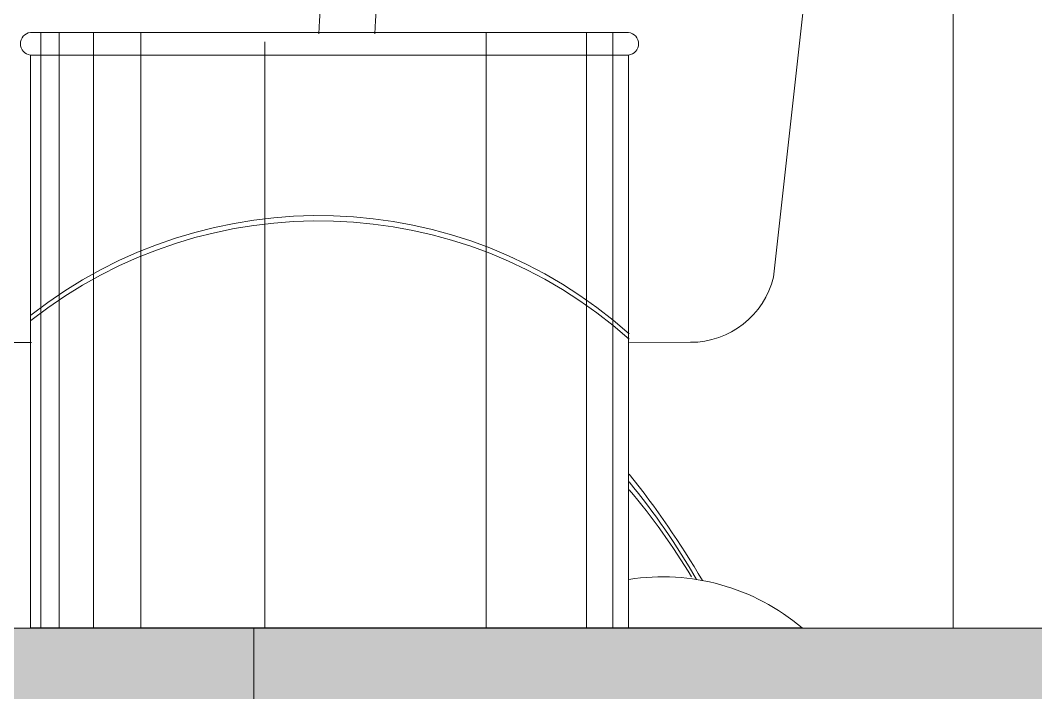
# Model space of a CAD drawing. Header units: millimetres. Extents: x -51 to 151, y -74 to 104.
# Drawn here: x 94.1845 to 94.5403, y -40.3699 to -40.1344 of the extents above; entities that cross this region are included whole.
import ezdxf

# ---------------------------------------------------------------- set-up
doc = ezdxf.new("R2010")
doc.units = ezdxf.units.MM
doc.header["$LTSCALE"] = 15
doc.layers.add('JJ2', color=3, linetype='Continuous')

# ---------------------------------------------------------------- blocks, each defined once
blk = doc.blocks.new('sf')
at = {"color": 43, "lineweight": 5}
for p, q in [((17714.82, 470560.55), (18114.82, 470560.55)), ((17725.4, 470162.57), (17725.4, 470560.55)), ((17743.03, 470162.57), (17743.03, 470560.55)), ((17810.02, 470162.57), (17810.02, 470560.55)), ((17958.13, 470162.57), (17958.13, 470554.45)), ((18040.95, 470162.57), (18040.95, 470560.55)), ((18072.68, 470162.57), (18072.68, 470560.55)), ((18095.6, 470162.57), (18095.6, 470560.55)), ((18107.94, 470162.57), (18107.94, 470560.55)), ((17714.82, 470162.57), (17714.82, 470545.55)), ((17714.82, 470545.55), (18114.82, 470545.55)), ((18114.82, 470545.55), (18114.82, 470162.57)), ((18114.82, 470162.57), (17714.82, 470162.57))]:
    blk.add_line(p, q, dxfattribs=at)
for centre, radius, start, end in [((14315.01, 470338.49), 3576.41, 3.54644, 8.12912), ((14352.41, 470338.49), 3576.41, 3.54644, 8.12912), ((17715.67, 470553.05), 7.55, 96.41362, 263.58638), ((18113.98, 470553.05), 7.55, 276.41362, 83.58638), ((17921.88, 470126.47), 311.74, 51.8364, 131.74085), ((17921.88, 470122.94), 311.74, 51.8364, 131.74085)]:
    blk.add_arc(centre, radius, start, end, dxfattribs=at)
blk = doc.blocks.new('elevation sofa')
at = {"layer": 'JJ2', "color": 4, "lineweight": 5}
for p, q in [((715675.02, -15128.13), (715740.16, -15716.47)), ((715790.61, -15739.33), (715769.3, -15739.32)), ((716358.58, -15739.38), (716000.22, -15739.35))]:
    blk.add_line(p, q, dxfattribs=at)
at = {"layer": 'JJ2', "color": 137, "lineweight": 5}
blk.add_line((715730.22, -15839.32), (715790.94, -15839.33), dxfattribs=at)
at = {"layer": 'JJ2', "color": 4, "lineweight": 5}
blk.add_arc((715769.3, -15709.32), 30, 193.7773, 269.9945, dxfattribs=at)
at = {"layer": 'JJ2', "color": 137, "lineweight": 5}
for centre, radius, start, end in [((716034.73, -15981.12), 312.7, 141.2775, 149.5695), ((715778.98, -15896.91), 75.46, 80.9225, 130.252)]:
    blk.add_arc(centre, radius, start, end, dxfattribs=at)
at = {"layer": 'JJ2', "color": 251, "lineweight": 5}
for centre, radius, start, end in [((715983.09, -15946.31), 248.95, 140.5794, 150.1449), ((715977.71, -15948.01), 244.16, 139.961, 148.7783)]:
    blk.add_arc(centre, radius, start, end, dxfattribs=at)

msp = doc.modelspace()

# ---------------------------------------------------------------- hatches: boundary and pattern name
at = {"linetype": 'Continuous', "lineweight": 13}
h = msp.add_hatch(color=256, dxfattribs=at)
h.dxf.hatch_style = 1
h.paths.add_polyline_path([(69.26632, -40.34729), (69.26632, -40.44729), (100.86632, -40.44729), (100.86632, -40.54729), (100.86632, -40.34729)])
h = msp.add_hatch(color=256, dxfattribs=at)
h.dxf.hatch_style = 1
h.paths.add_polyline_path([(94.26632, -41.14729), (94.86632, -41.14729), (94.86632, -40.34729), (94.26632, -40.34729)])

# ---------------------------------------------------------------- linework, layer by layer
for points in [[(94.51132, -37.34729), (94.51132, -40.34729)], [(69.26632, -40.34729), (100.86632, -40.34729)]]:
    msp.add_lwpolyline(points, dxfattribs=at)
msp.add_lwpolyline([(94.26632, -41.14729), (94.86632, -41.14729), (94.86632, -40.34729), (94.26632, -40.34729)], close=True, dxfattribs=at)

# ---------------------------------------------------------------- block references
at = {"lineweight": 5, "xscale": -0.0005240255359560251, "yscale": 0.0005240255359560251, "zscale": 0.0005240255359560251}
msp.add_blockref('sf', (103.68066, -286.72448), dxfattribs=at)
at = {"linetype": 'Continuous', "lineweight": 13, "xscale": -0.001, "yscale": 0.001, "zscale": 0.001}
msp.add_blockref('elevation sofa', (810.18862, -24.50791), dxfattribs=at)

doc.saveas('drawing.dxf')
